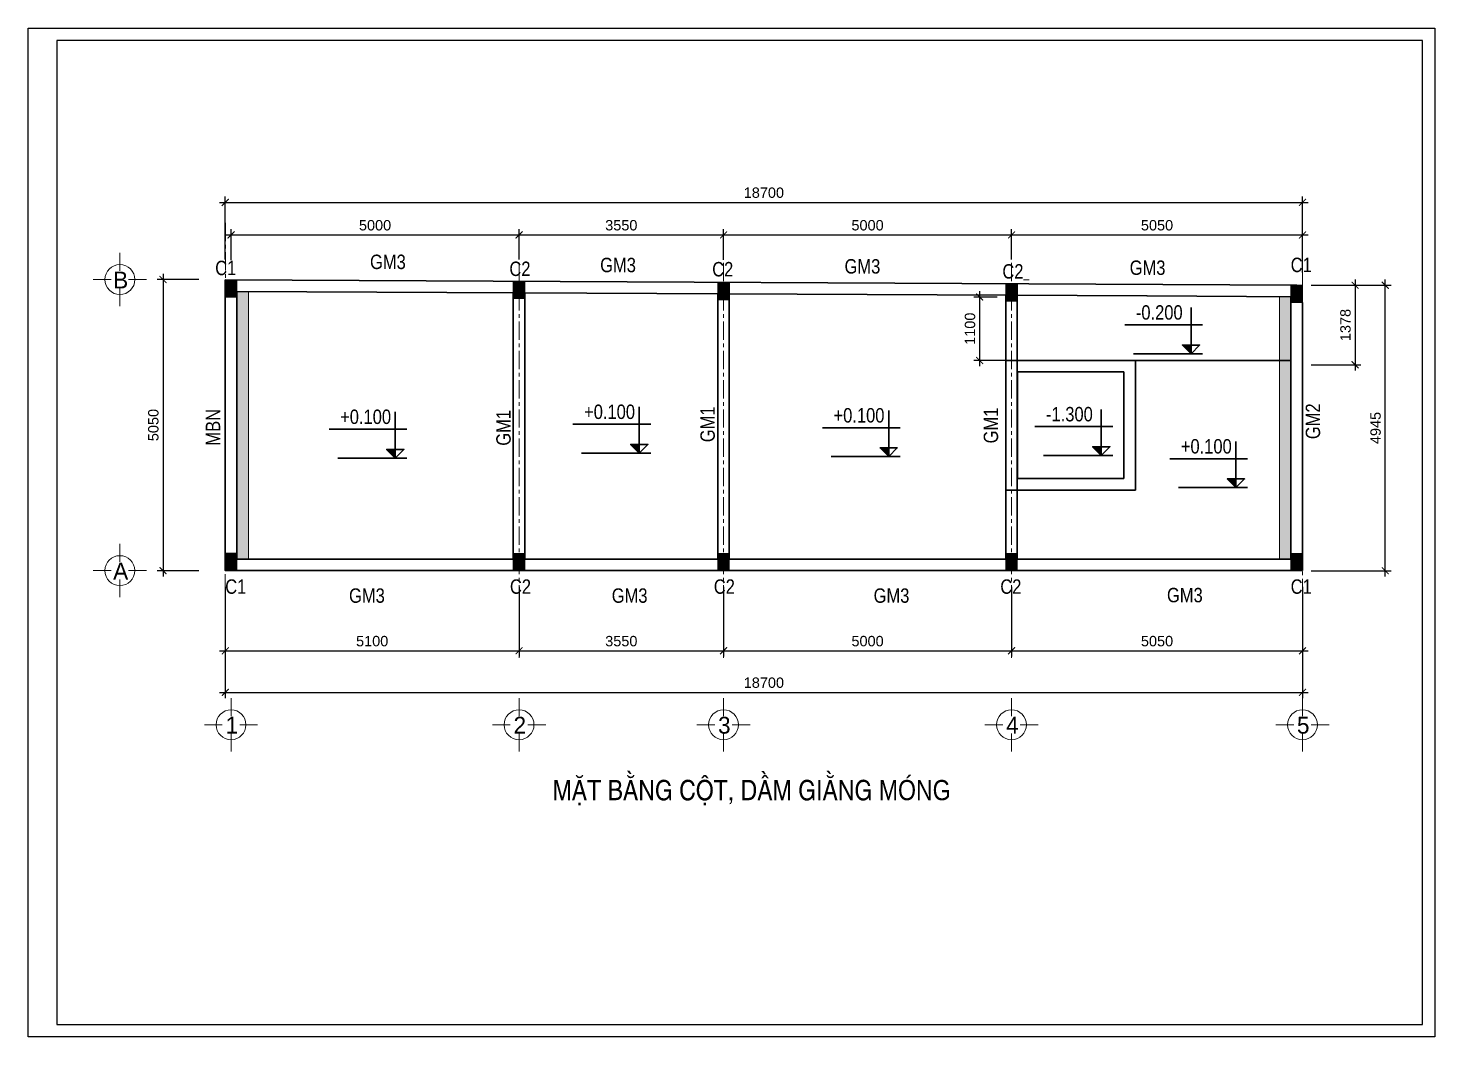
# Model space of a CAD drawing. Header units: millimetres. Extents: x -559287 to -299624, y 2351330 to 2655682.
# Drawn here: x -504040 to -479620, y 2588499 to 2605997 of the extents above; entities that cross this region are included whole.
import ezdxf
from ezdxf.enums import TextEntityAlignment as Align

# ---------------------------------------------------------------- set-up
doc = ezdxf.new("R2010")
doc.units = ezdxf.units.MM
doc.header["$LTSCALE"] = 10
doc.linetypes.add('ACAD_ISO04W100', pattern=[30, 24, -3, 0, -3])
doc.linetypes.add('CENTER', pattern=[50.8, 31.75, -6.35, 6.35, -6.35])
doc.layers.get('0').update_dxf_attribs({"lineweight": 20})
doc.layers.get('Defpoints').update_dxf_attribs({"lineweight": 20})
for name, color, linetype, lineweight in [('BTCT', 7, 'Continuous', 20), ('Dim', 251, 'Continuous', 15), ('net bao', 50, 'Continuous', 5), ('Net manh', 8, 'Continuous', 13), ('Net-thay', 252, 'Continuous', 9), ('Text', 54, 'Continuous', 25), ('Tim', 144, 'CENTER', 9), ('Tuong', 1, 'Continuous', 30)]:
    doc.layers.add(name, color=color, linetype=linetype, lineweight=lineweight)
doc.layers.add('HA', color=8, linetype='Continuous')
doc.layers.add('ththep', color=3, linetype='Continuous')
doc.styles.add('CVN', font='VHELVCN.TTF', dxfattribs={"height": 240})
doc.styles.add('HELVE', font='VHAVAN.TTF', dxfattribs={"height": 800})
doc.styles.add('NGHIA5', font='arial_0.ttf', dxfattribs={"height": 180})
doc.styles.add('STYLE1-S1', font='VHARIALN.TTF')
doc.styles.add('VNGL250', font='VHELVCN.TTF', dxfattribs={"height": 250})
doc.styles.add('VNI-HELVEC250', font='VHELVCN.TTF', dxfattribs={"height": 250})
doc.dimstyles.new('dim100', dxfattribs={"dimscale": 100, "dimtxt": 180, "dimasz": 1.2, "dimexe": 1, "dimexo": 1.5, "dimgap": 0.75, "dimtad": 1, "dimdec": 0, "dimzin": 0, "dimdsep": 46, "dimtxsty": 'NGHIA5', "dimblk1": 'ARCHTICK', "dimblk2": 'ARCHTICK', "dimsah": 1, "dimcen": 0.09, "dimdle": 1, "dimclrd": 256, "dimclre": 256, "dimclrt": 54, "dimadec": 0, "dimazin": 0, "dimtfac": 1, "dimtdec": 0, "dimtofl": 0, "dimtmove": 2, "dimatfit": 3, "dimfxl": 0, "dimtolj": 1, "dimtzin": 0, "dimarcsym": 0})

# ---------------------------------------------------------------- blocks, each defined once
blk = doc.blocks.new('_ARCHTICK')
at = {"color": 0, "linetype": 'ByBlock', "const_width": 0.15}
blk.add_lwpolyline([(-0.5, -0.5), (0.5, 0.5)], dxfattribs=at)
blk = doc.blocks.new('*D8')
at = {"layer": 'Defpoints', "color": 0, "transparency": 16777216}
for p in [(-500618, 2596456), (-495518, 2596456), (-495518, 2595196)]:
    blk.add_point(p, dxfattribs=at)
at = {"layer": 'Dim', "lineweight": -2, "transparency": 16777216}
for p, q in [((-500618, 2596306), (-500618, 2595096)), ((-495518, 2596306), (-495518, 2595096)), ((-500718, 2595196), (-495418, 2595196))]:
    blk.add_line(p, q, dxfattribs=at)
at = {"layer": 'Dim', "lineweight": -2, "transparency": 16777216, "xscale": 120, "yscale": 120, "zscale": 120, "rotation": 180}
blk.add_blockref('_ARCHTICK', (-500618, 2595196), dxfattribs=at)
at = {"layer": 'Dim', "lineweight": -2, "transparency": 16777216, "xscale": 120, "yscale": 120, "zscale": 120}
blk.add_blockref('_ARCHTICK', (-495518, 2595196), dxfattribs=at)
at = {"layer": 'Dim', "color": 54, "transparency": 16777216, "insert": (-498068, 2595363), "char_height": 180, "attachment_point": 5, "style": 'NGHIA5'}
blk.add_mtext('\\A1;5100', dxfattribs=at)
blk = doc.blocks.new('*D9')
at = {"layer": 'Defpoints', "color": 0, "transparency": 16777216}
for p in [(-495518, 2596456), (-491968, 2596456), (-491968, 2595196)]:
    blk.add_point(p, dxfattribs=at)
at = {"layer": 'Dim', "lineweight": -2, "transparency": 16777216}
for p, q in [((-495518, 2596306), (-495518, 2595096)), ((-491968, 2596306), (-491968, 2595096)), ((-495618, 2595196), (-491868, 2595196))]:
    blk.add_line(p, q, dxfattribs=at)
at = {"layer": 'Dim', "lineweight": -2, "transparency": 16777216, "xscale": 120, "yscale": 120, "zscale": 120, "rotation": 180}
blk.add_blockref('_ARCHTICK', (-495518, 2595196), dxfattribs=at)
at = {"layer": 'Dim', "lineweight": -2, "transparency": 16777216, "xscale": 120, "yscale": 120, "zscale": 120}
blk.add_blockref('_ARCHTICK', (-491968, 2595196), dxfattribs=at)
at = {"layer": 'Dim', "color": 54, "transparency": 16777216, "insert": (-493743, 2595363), "char_height": 180, "attachment_point": 5, "style": 'NGHIA5'}
blk.add_mtext('\\A1;3550', dxfattribs=at)
blk = doc.blocks.new('*D10')
at = {"layer": 'Defpoints', "color": 0, "transparency": 16777216}
for p in [(-491968, 2596456), (-486968, 2596456), (-486968, 2595196)]:
    blk.add_point(p, dxfattribs=at)
at = {"layer": 'Dim', "lineweight": -2, "transparency": 16777216}
for p, q in [((-491968, 2596306), (-491968, 2595096)), ((-486968, 2596306), (-486968, 2595096)), ((-492068, 2595196), (-486868, 2595196))]:
    blk.add_line(p, q, dxfattribs=at)
at = {"layer": 'Dim', "lineweight": -2, "transparency": 16777216, "xscale": 120, "yscale": 120, "zscale": 120, "rotation": 180}
blk.add_blockref('_ARCHTICK', (-491968, 2595196), dxfattribs=at)
at = {"layer": 'Dim', "lineweight": -2, "transparency": 16777216, "xscale": 120, "yscale": 120, "zscale": 120}
blk.add_blockref('_ARCHTICK', (-486968, 2595196), dxfattribs=at)
at = {"layer": 'Dim', "color": 54, "transparency": 16777216, "insert": (-489468, 2595363), "char_height": 180, "attachment_point": 5, "style": 'NGHIA5'}
blk.add_mtext('\\A1;5000', dxfattribs=at)
blk = doc.blocks.new('*D11')
at = {"layer": 'Defpoints', "color": 0, "transparency": 16777216}
for p in [(-486968, 2596456), (-481918, 2596456), (-481918, 2595196)]:
    blk.add_point(p, dxfattribs=at)
at = {"layer": 'Dim', "lineweight": -2, "transparency": 16777216}
for p, q in [((-486968, 2596306), (-486968, 2595096)), ((-481918, 2596306), (-481918, 2595096)), ((-487068, 2595196), (-481818, 2595196))]:
    blk.add_line(p, q, dxfattribs=at)
at = {"layer": 'Dim', "lineweight": -2, "transparency": 16777216, "xscale": 120, "yscale": 120, "zscale": 120, "rotation": 180}
blk.add_blockref('_ARCHTICK', (-486968, 2595196), dxfattribs=at)
at = {"layer": 'Dim', "lineweight": -2, "transparency": 16777216, "xscale": 120, "yscale": 120, "zscale": 120}
blk.add_blockref('_ARCHTICK', (-481918, 2595196), dxfattribs=at)
at = {"layer": 'Dim', "color": 54, "transparency": 16777216, "insert": (-484443, 2595363), "char_height": 180, "attachment_point": 5, "style": 'NGHIA5'}
blk.add_mtext('\\A1;5050', dxfattribs=at)
blk = doc.blocks.new('*D12')
at = {"layer": 'Defpoints', "color": 0, "transparency": 16777216}
for p in [(-500618, 2596456), (-481918, 2596456), (-481918, 2594475)]:
    blk.add_point(p, dxfattribs=at)
at = {"layer": 'Dim', "lineweight": -2, "transparency": 16777216}
for p, q in [((-500618, 2596306), (-500618, 2594375)), ((-481918, 2596306), (-481918, 2594375)), ((-500718, 2594475), (-481818, 2594475))]:
    blk.add_line(p, q, dxfattribs=at)
at = {"layer": 'Dim', "lineweight": -2, "transparency": 16777216, "xscale": 120, "yscale": 120, "zscale": 120, "rotation": 180}
blk.add_blockref('_ARCHTICK', (-500618, 2594475), dxfattribs=at)
at = {"layer": 'Dim', "lineweight": -2, "transparency": 16777216, "xscale": 120, "yscale": 120, "zscale": 120}
blk.add_blockref('_ARCHTICK', (-481918, 2594475), dxfattribs=at)
at = {"layer": 'Dim', "color": 54, "transparency": 16777216, "insert": (-491268, 2594642), "char_height": 180, "attachment_point": 5, "style": 'NGHIA5'}
blk.add_mtext('\\A1;18700', dxfattribs=at)
blk = doc.blocks.new('truc ngang-helve')
for points in [[(0, -4.8), (0, 0)], [(-2.33, -7.13), (-7.13, -7.13)], [(2.33, -7.13), (7.13, -7.13)], [(0, -9.45), (0, -14.26)]]:
    blk.add_lwpolyline(points)
blk.add_circle((0, -7.13), 4)
at = {"style": 'HELVE'}
blk.add_attdef('A', text='', height=4.5, dxfattribs=at).set_placement((0.03, -7.01), align=Align.MIDDLE_CENTER)
blk = doc.blocks.new('*D13')
at = {"layer": 'Defpoints', "color": 0, "transparency": 16777216}
for p in [(-500930, 2601637), (-501699, 2596586), (-500930, 2596586)]:
    blk.add_point(p, dxfattribs=at)
at = {"layer": 'Dim', "lineweight": -2, "transparency": 16777216}
for p, q in [((-501080, 2601637), (-501799, 2601637)), ((-501699, 2601737), (-501699, 2596486)), ((-501080, 2596586), (-501799, 2596586))]:
    blk.add_line(p, q, dxfattribs=at)
at = {"layer": 'Dim', "lineweight": -2, "transparency": 16777216, "xscale": 120, "yscale": 120, "zscale": 120}
for p, rotation in [((-501699, 2601637), 90), ((-501699, 2596586), 270)]:
    blk.add_blockref('_ARCHTICK', p, dxfattribs=dict(at, rotation=rotation))
at = {"layer": 'Dim', "color": 54, "transparency": 16777216, "insert": (-501866, 2599112), "char_height": 180, "attachment_point": 5, "rotation": 90, "style": 'NGHIA5'}
blk.add_mtext('\\A1;5050', dxfattribs=at)
blk = doc.blocks.new('*D14')
at = {"layer": 'Defpoints', "color": 0, "transparency": 16777216}
for p in [(-495518, 2602410), (-500518, 2601822, 1), (-495518, 2601836)]:
    blk.add_point(p, dxfattribs=at)
at = {"layer": 'Dim', "lineweight": -2, "transparency": 16777216}
for p, q in [((-500618, 2602410), (-495418, 2602410)), ((-500518, 2601972), (-500518, 2602510)), ((-495518, 2601986), (-495518, 2602510))]:
    blk.add_line(p, q, dxfattribs=at)
at = {"layer": 'Dim', "lineweight": -2, "transparency": 16777216, "xscale": 120, "yscale": 120, "zscale": 120, "rotation": 180}
blk.add_blockref('_ARCHTICK', (-500518, 2602410), dxfattribs=at)
at = {"layer": 'Dim', "lineweight": -2, "transparency": 16777216, "xscale": 120, "yscale": 120, "zscale": 120}
blk.add_blockref('_ARCHTICK', (-495518, 2602410), dxfattribs=at)
at = {"layer": 'Dim', "color": 54, "transparency": 16777216, "insert": (-498018, 2602577), "char_height": 180, "attachment_point": 5, "style": 'NGHIA5'}
blk.add_mtext('\\A1;5000', dxfattribs=at)
blk = doc.blocks.new('*D15')
at = {"layer": 'Defpoints', "color": 0, "transparency": 16777216}
for p in [(-491968, 2602410), (-495518, 2601836), (-491968, 2601830)]:
    blk.add_point(p, dxfattribs=at)
at = {"layer": 'Dim', "lineweight": -2, "transparency": 16777216}
for p, q in [((-495618, 2602410), (-491868, 2602410)), ((-495518, 2601986), (-495518, 2602510)), ((-491968, 2601980), (-491968, 2602510))]:
    blk.add_line(p, q, dxfattribs=at)
at = {"layer": 'Dim', "lineweight": -2, "transparency": 16777216, "xscale": 120, "yscale": 120, "zscale": 120, "rotation": 180}
blk.add_blockref('_ARCHTICK', (-495518, 2602410), dxfattribs=at)
at = {"layer": 'Dim', "lineweight": -2, "transparency": 16777216, "xscale": 120, "yscale": 120, "zscale": 120}
blk.add_blockref('_ARCHTICK', (-491968, 2602410), dxfattribs=at)
at = {"layer": 'Dim', "color": 54, "transparency": 16777216, "insert": (-493743, 2602577), "char_height": 180, "attachment_point": 5, "style": 'NGHIA5'}
blk.add_mtext('\\A1;3550', dxfattribs=at)
blk = doc.blocks.new('*D16')
at = {"layer": 'Defpoints', "color": 0, "transparency": 16777216}
for p in [(-486968, 2602410), (-491968, 2601830), (-486968, 2601836)]:
    blk.add_point(p, dxfattribs=at)
at = {"layer": 'Dim', "lineweight": -2, "transparency": 16777216}
for p, q in [((-492068, 2602410), (-486868, 2602410)), ((-491968, 2601980), (-491968, 2602510)), ((-486968, 2601986), (-486968, 2602510))]:
    blk.add_line(p, q, dxfattribs=at)
at = {"layer": 'Dim', "lineweight": -2, "transparency": 16777216, "xscale": 120, "yscale": 120, "zscale": 120, "rotation": 180}
blk.add_blockref('_ARCHTICK', (-491968, 2602410), dxfattribs=at)
at = {"layer": 'Dim', "lineweight": -2, "transparency": 16777216, "xscale": 120, "yscale": 120, "zscale": 120}
blk.add_blockref('_ARCHTICK', (-486968, 2602410), dxfattribs=at)
at = {"layer": 'Dim', "color": 54, "transparency": 16777216, "insert": (-489468, 2602577), "char_height": 180, "attachment_point": 5, "style": 'NGHIA5'}
blk.add_mtext('\\A1;5000', dxfattribs=at)
blk = doc.blocks.new('*D17')
at = {"layer": 'Defpoints', "color": 0, "transparency": 16777216}
for p in [(-481918, 2602410), (-486968, 2601836), (-481918, 2601608)]:
    blk.add_point(p, dxfattribs=at)
at = {"layer": 'Dim', "lineweight": -2, "transparency": 16777216}
for p, q in [((-487068, 2602410), (-481818, 2602410)), ((-486968, 2601986), (-486968, 2602510)), ((-481918, 2601758), (-481918, 2602510))]:
    blk.add_line(p, q, dxfattribs=at)
at = {"layer": 'Dim', "lineweight": -2, "transparency": 16777216, "xscale": 120, "yscale": 120, "zscale": 120, "rotation": 180}
blk.add_blockref('_ARCHTICK', (-486968, 2602410), dxfattribs=at)
at = {"layer": 'Dim', "lineweight": -2, "transparency": 16777216, "xscale": 120, "yscale": 120, "zscale": 120}
blk.add_blockref('_ARCHTICK', (-481918, 2602410), dxfattribs=at)
at = {"layer": 'Dim', "color": 54, "transparency": 16777216, "insert": (-484443, 2602577), "char_height": 180, "attachment_point": 5, "style": 'NGHIA5'}
blk.add_mtext('\\A1;5050', dxfattribs=at)
blk = doc.blocks.new('*D18')
at = {"layer": 'Defpoints', "color": 0, "transparency": 16777216}
for p in [(-481918, 2602975), (-500618, 2601836), (-481918, 2601671)]:
    blk.add_point(p, dxfattribs=at)
at = {"layer": 'Dim', "lineweight": -2, "transparency": 16777216}
for p, q in [((-500618, 2601986), (-500618, 2603075)), ((-481918, 2601821), (-481918, 2603075)), ((-500718, 2602975), (-481818, 2602975))]:
    blk.add_line(p, q, dxfattribs=at)
at = {"layer": 'Dim', "lineweight": -2, "transparency": 16777216, "xscale": 120, "yscale": 120, "zscale": 120, "rotation": 180}
blk.add_blockref('_ARCHTICK', (-500618, 2602975), dxfattribs=at)
at = {"layer": 'Dim', "lineweight": -2, "transparency": 16777216, "xscale": 120, "yscale": 120, "zscale": 120}
blk.add_blockref('_ARCHTICK', (-481918, 2602975), dxfattribs=at)
at = {"layer": 'Dim', "color": 54, "transparency": 16777216, "insert": (-491268, 2603142), "char_height": 180, "attachment_point": 5, "style": 'NGHIA5'}
blk.add_mtext('\\A1;18700', dxfattribs=at)
blk = doc.blocks.new('*D19')
at = {"layer": 'Defpoints', "color": 0, "transparency": 16777216}
for p in [(-481918, 2601537), (-481918, 2600158), (-481004, 2600158)]:
    blk.add_point(p, dxfattribs=at)
at = {"layer": 'Dim', "lineweight": -2, "transparency": 16777216}
for p, q in [((-481004, 2601637), (-481004, 2600058)), ((-481768, 2601537), (-480904, 2601537)), ((-481768, 2600158), (-480904, 2600158))]:
    blk.add_line(p, q, dxfattribs=at)
at = {"layer": 'Dim', "lineweight": -2, "transparency": 16777216, "xscale": 120, "yscale": 120, "zscale": 120}
for p, rotation in [((-481004, 2601537), 90), ((-481004, 2600158), 270)]:
    blk.add_blockref('_ARCHTICK', p, dxfattribs=dict(at, rotation=rotation))
at = {"layer": 'Dim', "color": 54, "transparency": 16777216, "insert": (-481171, 2600847), "char_height": 180, "attachment_point": 5, "rotation": 90, "style": 'NGHIA5'}
blk.add_mtext('\\A1;1378', dxfattribs=at)
blk = doc.blocks.new('*D20')
at = {"layer": 'Defpoints', "color": 0, "transparency": 16777216}
for p in [(-481919, 2601537), (-480481, 2601537), (-481919, 2596586)]:
    blk.add_point(p, dxfattribs=at)
at = {"layer": 'Dim', "lineweight": -2, "transparency": 16777216}
for p, q in [((-480481, 2596486), (-480481, 2601637)), ((-481769, 2601537), (-480381, 2601537)), ((-481769, 2596586), (-480381, 2596586))]:
    blk.add_line(p, q, dxfattribs=at)
at = {"layer": 'Dim', "lineweight": -2, "transparency": 16777216, "xscale": 120, "yscale": 120, "zscale": 120}
for p, rotation in [((-480481, 2601537), 90), ((-480481, 2596586), 270)]:
    blk.add_blockref('_ARCHTICK', p, dxfattribs=dict(at, rotation=rotation))
at = {"layer": 'Dim', "color": 54, "transparency": 16777216, "insert": (-480648, 2599061), "char_height": 180, "attachment_point": 5, "rotation": 90, "style": 'NGHIA5'}
blk.add_mtext('\\A1;4945', dxfattribs=at)
blk = doc.blocks.new('COTE')
blk.add_hatch(color=256).paths.add_polyline_path([(150, 150), (0, 150), (0, 0)])
for points in [[(0, 0), (150, 150), (-150, 150), (0, 0), (0, 800)], [(-200, 500), (1150, 500)], [(-200, 0), (1000, 0)]]:
    blk.add_lwpolyline(points)
at = {"layer": 'Text', "style": 'VNGL250'}
blk.add_attdef('COT', (114, 592), '', height=250, dxfattribs=at)
blk = doc.blocks.new('*D889')
at = {"layer": 'Defpoints', "color": 0, "transparency": 16777216}
for p in [(-487068, 2601333), (-487522, 2600233), (-486868, 2600233)]:
    blk.add_point(p, dxfattribs=at)
at = {"layer": 'Dim', "lineweight": -2, "transparency": 16777216}
for p, q in [((-487218, 2601333), (-487622, 2601333)), ((-487522, 2601433), (-487522, 2600133)), ((-487018, 2600233), (-487622, 2600233))]:
    blk.add_line(p, q, dxfattribs=at)
at = {"layer": 'Dim', "lineweight": -2, "transparency": 16777216, "xscale": 120, "yscale": 120, "zscale": 120}
for p, rotation in [((-487522, 2601333), 90), ((-487522, 2600233), 270)]:
    blk.add_blockref('_ARCHTICK', p, dxfattribs=dict(at, rotation=rotation))
at = {"layer": 'Dim', "color": 54, "transparency": 16777216, "insert": (-487689, 2600783), "char_height": 180, "attachment_point": 5, "rotation": 90, "style": 'NGHIA5'}
blk.add_mtext('\\A1;1100', dxfattribs=at)

msp = doc.modelspace()

# ---------------------------------------------------------------- hatches: boundary and pattern name
at = {"layer": 'HA'}
h = msp.add_hatch(dxfattribs=at)
h.set_pattern_fill('GRAVEL', color=256, scale=12, style=0)
h.set_pattern_definition([(228.0128, (-481678.054, 2354875.95), (-2438.402072, -2743.2033707), [41.00652, -4059.66]), (184.9697, (-481705.486, 2354845.47), (3657.60591674, 304.79784905), [70.3686, -6966.48]), (132.5104, (-481775.59, 2354839.374), (3047.9977822, -3352.8032751), [49.61784, -4912.164]), (267.2737, (-481894.462, 2354763.174), (304.7986765, 6095.9980384), [64.0806, -6343.968]), (292.8337, (-481897.51, 2354699.166), (-1524.0043267, 3657.6020796), [62.83608, -6220.776]), (357.2737, (-481873.126, 2354641.254), (-6095.9980384, 304.7986765), [64.0806, -6343.968]), (37.6942, (-481809.118, 2354638.206), (-3962.40250335, -3047.99728284), [84.74328, -8389.572]), (72.2553, (-481742.062, 2354690.022), (2133.60426786, 6705.6019447), [80.0064, -7920.636]), (121.4296, (-481717.678, 2354766.222), (-2438.4006282, 3962.3953392), [64.29756, -6365.46]), (175.2364, (-481751.206, 2354821.086), (3352.7973664, -304.7971395), [73.40556, -3596.868]), (222.3974, (-481824.358, 2354827.182), (-3657.60011007, -3352.79563808), [94.92936, -9398.016]), (138.8141, (-481592.71, 2354760.126), (-2133.598641, 1828.797187), [32.4006, -3207.672]), (171.4692, (-481617.094, 2354781.462), (3962.3939515, -609.601536), [61.64184, -6102.552]), (225, (-481678.05, 2354790.6), (-5e-14, -304.7998), [43.10508, -387.9468]), (203.1986, (-481699.39, 2354827.182), (1524.005139, 609.602673), [23.21292, -2298.072]), (291.8014, (-481720.726, 2354818.04), (-304.800214, 914.400589), [32.82792, -1608.576]), (30.9638, (-481708.534, 2354787.56), (914.399035, 609.600475), [53.3184, -1723.956]), (161.5651, (-481662.81, 2354814.99), (609.60028, -304.799547), [38.55444, -925.308]), (16.3895, (-481897.51, 2354818.038), (3048.0016817, 914.398098), [54.01056, -5347.056]), (70.3462, (-481845.694, 2354833.278), (-1219.1966026, -3352.7952586), [45.31188, -4485.864]), (293.1986, (-481662.814, 2354875.95), (-609.602673, 1524.005139), [46.4256, -2274.864]), (343.6105, (-481644.526, 2354833.278), (-3048.0016817, 914.398098), [54.01056, -5347.056]), (339.444, (-481897.51, 2354629.062), (-1524.0018917, 609.5992603), [52.0842, -2552.124]), (294.7751, (-481848.742, 2354610.774), (-1523.9964484, 3352.7984431), [43.64064, -4320.432]), (66.8014, (-481659.766, 2354571.15), (609.602673, 1524.005139), [46.4256, -2274.864]), (17.354, (-481641.478, 2354613.822), (-3962.4002138, -1219.1981611), [51.09396, -5058.288]), (69.444, (-481809.118, 2354571.15), (-609.5992603, -1524.0018917), [26.04216, -2578.176]), (101.3099, (-481678.054, 2354571.15), (-304.798496, 1219.196095), [15.5418, -1538.64]), (165.9638, (-481681.1, 2354586.39), (914.400643, -304.799472), [62.83608, -1193.886]), (186.009, (-481742.062, 2354601.63), (3047.9955053, 304.7992882), [58.23204, -5764.968]), (303.6901, (-481708.53, 2354760.13), (-304.800105, 609.599412), [43.95888, -1055.0136]), (353.1572, (-481684.15, 2354723.55), (5181.6021428, -609.6027302), [76.74684, -7597.92]), (60.9454, (-481607.95, 2354714.406), (-1219.197164, -2133.5949133), [31.38096, -3106.728]), (90, (-481592.7, 2354741.84), (-304.8, 304.8), [18.288, -286.512]), (120.2564, (-481748.158, 2354610.774), (1219.197416, -2133.5989239), [42.34404, -4192.068]), (48.0128, (-481769.494, 2354647.35), (2438.402072, 2743.2033707), [82.01316, -4018.656]), (0, (-481714.63, 2354708.3), (304.8, 304.8), [79.248, -225.552]), (325.3048, (-481635.382, 2354708.31), (-3047.9947189, 2133.6002029), [48.1932, -4771.116]), (254.0546, (-481595.758, 2354680.88), (-304.8007776, -1219.2029044), [44.37948, -2174.604]), (207.646, (-481607.95, 2354638.206), (-5791.1979659, -3048.001917), [72.2574, -7153.5]), (175.4261, (-481671.958, 2354604.678), (-3962.40091257, 304.79852535), [76.44348, -7567.896]), (175.4261, (-481671.958, 2354604.678), (-3962.40091257, 304.79852535), [76.44348, -7567.896])])
h.paths.add_polyline_path([(-500216.3, 2601429.1), (-500417.3, 2601430.1), (-500417.3, 2596786.4), (-500217.3, 2596786.4)])
h.paths.add_polyline_path([(-482318.4, 2598189.7), (-482318.5, 2596786.4), (-482118.5, 2596786.4), (-482118.4, 2598189.7), (-482118.2, 2599989.5), (-482118.1, 2601336.6), (-482118.1, 2601337.1), (-482317, 2601338.2), (-482318.2, 2599989.5)])

# ---------------------------------------------------------------- linework, layer by layer
at = {"color": 251, "linetype": 'ACAD_ISO04W100', "ltscale": 20}
msp.add_line((-481918.1, 2602532.5), (-481918.1, 2600686.4), dxfattribs=at)
msp.add_line((-486761.9, 2601631.2), (-486661.9, 2601631.2))
at = {"layer": 'BTCT'}
for points in [[(-495417.7, 2601605.2), (-495417.7, 2601305.2), (-495617.7, 2601305.2), (-495617.7, 2601605.2)], [(-491867.3, 2601585.8), (-491867.3, 2601285.8), (-492067.3, 2601285.8), (-492067.3, 2601585.8)], [(-486867.7, 2601558.4), (-486867.7, 2601258.4), (-487067.7, 2601258.4), (-487067.7, 2601558.4)], [(-482118.1, 2601236.6), (-482118.1, 2601536.6), (-481918.1, 2601536.6), (-481918.1, 2601236.6)], [(-495618.4, 2596586.4), (-495618.4, 2596886.4), (-495418.4, 2596886.4), (-495418.4, 2596586.4)], [(-492068.4, 2596586.4), (-492068.4, 2596886.4), (-491868.4, 2596886.4), (-491868.4, 2596586.4)], [(-487068.4, 2596586.4), (-487068.4, 2596886.4), (-486868.4, 2596886.4), (-486868.4, 2596586.4)], [(-481918.4, 2596886.4), (-481918.4, 2596586.4), (-482118.4, 2596586.4), (-482118.4, 2596886.4)]]:
    msp.add_lwpolyline(points, close=True, dxfattribs=at)
for points in [[(-500617.3, 2601631.2), (-500417.3, 2601631.2), (-500617.3, 2601331.2), (-500417.3, 2601331.2)], [(-495617.7, 2601605.2), (-495417.7, 2601605.2), (-495617.7, 2601305.2), (-495417.7, 2601305.2)], [(-492067.3, 2601585.8), (-491867.3, 2601585.8), (-492067.3, 2601285.8), (-491867.3, 2601285.8)], [(-487067.7, 2601558.4), (-486867.7, 2601558.4), (-487067.7, 2601258.4), (-486867.7, 2601258.4)], [(-481918.1, 2601236.6), (-482118.1, 2601236.6), (-481918.1, 2601536.6), (-482118.1, 2601536.6)], [(-500417.3, 2596586), (-500617.3, 2596586), (-500417.3, 2596886), (-500617.3, 2596886)], [(-495418.4, 2596586.4), (-495618.4, 2596586.4), (-495418.4, 2596886.4), (-495618.4, 2596886.4)], [(-491868.4, 2596586.4), (-492068.4, 2596586.4), (-491868.4, 2596886.4), (-492068.4, 2596886.4)], [(-486868.4, 2596586.4), (-487068.4, 2596586.4), (-486868.4, 2596886.4), (-487068.4, 2596886.4)], [(-482118.4, 2596886.4), (-481918.4, 2596886.4), (-482118.4, 2596586.4), (-481918.4, 2596586.4)]]:
    msp.add_solid(points, dxfattribs=at)
at = {"layer": 'net bao'}
for points in [[(-500417.3, 2601631.2), (-500417.3, 2601331.2), (-500617.3, 2601331.2), (-500617.3, 2601631.2)], [(-500617.3, 2596586), (-500617.3, 2596886), (-500417.3, 2596886), (-500417.3, 2596586)]]:
    msp.add_lwpolyline(points, close=True, dxfattribs=at)
at = {"layer": 'Net manh'}
for p, q in [((-500217.3, 2596786.4), (-500216.3, 2601429.1)), ((-482318.2, 2599989.5), (-482317, 2601338.2)), ((-482318.4, 2598189.7), (-482318.2, 2599989.5)), ((-482318.5, 2596786.4), (-482318.4, 2598189.7))]:
    msp.add_line(p, q, dxfattribs=at)
at = {"layer": 'ththep'}
for points in [[(-504040.4, 2605997.1), (-479619.7, 2605997.1), (-479619.7, 2588499.3), (-504040.4, 2588499.3)], [(-503543.2, 2588714.9), (-479835.3, 2588714.9), (-479835.3, 2605781.5), (-503543.2, 2605781.5)]]:
    msp.add_lwpolyline(points, close=True, dxfattribs=at)
at = {"layer": 'Tim'}
for p, q in [((-500616.8, 2602619.6), (-500617.8, 2595071.5)), ((-495518.4, 2602432.5), (-495518.4, 2595071.9)), ((-491968.4, 2602432.5), (-491968.4, 2595071.9)), ((-486968.4, 2602432.5), (-486968.4, 2595071.9)), ((-481918.4, 2598986.3), (-481918.4, 2595071.9))]:
    msp.add_line(p, q, dxfattribs=at)
at = {"layer": 'Tuong'}
for p, q in [((-500617.3, 2601631.2), (-482018.1, 2601536.6)), ((-500617.3, 2596586.4), (-500617.3, 2601631.2)), ((-500417.3, 2601430.1), (-484613.8, 2601351.7)), ((-500417.3, 2596786.4), (-500417.3, 2601430.1)), ((-495618.4, 2601405.7), (-495618.4, 2596786.4)), ((-495418.4, 2601404.6), (-495418.4, 2596786.4)), ((-492068.4, 2601386.3), (-492068.4, 2596786.4)), ((-491868.4, 2601385.2), (-491868.4, 2596786.4)), ((-487068.4, 2601359), (-487068.4, 2596786.4)), ((-486868.4, 2601357.9), (-486868.4, 2600236.7)), ((-484618.4, 2601350.9), (-482019.2, 2601336.6)), ((-482118.2, 2599989.5), (-482118.1, 2601336.6)), ((-481918.1, 2601236.6), (-481918.5, 2596586.4)), ((-487067.7, 2600232.5), (-484817.7, 2600232.4)), ((-487067.7, 2600232.5), (-487067.7, 2597982.5)), ((-486868.4, 2600236.7), (-486868.4, 2598186.7)), ((-482118.2, 2600232.5), (-486868.4, 2600232.5)), ((-484817.7, 2600232.5), (-484817.7, 2597982.5)), ((-486867.7, 2600032.5), (-486867.7, 2598182.5)), ((-486867.7, 2600032.5), (-485017.7, 2600032.5)), ((-485017.7, 2600032.5), (-485017.7, 2598182.5)), ((-482118.4, 2598189.7), (-482118.2, 2599989.5)), ((-486868.4, 2598186.7), (-486868.4, 2596786.4)), ((-486867.7, 2598182.5), (-485017.7, 2598182.5)), ((-482118.5, 2596786.4), (-482118.4, 2598189.7)), ((-487067.7, 2597982.5), (-484817.7, 2597982.5)), ((-500617.3, 2596886), (-500417.3, 2596886)), ((-484818.4, 2596786.4), (-500417.3, 2596786.4)), ((-482118.5, 2596786.4), (-484818.4, 2596786.4)), ((-481918.5, 2596586.4), (-500617.3, 2596586.4))]:
    msp.add_line(p, q, dxfattribs=at)

# ---------------------------------------------------------------- block references
at = {"layer": 'Net-thay'}
ref = msp.add_blockref('truc ngang-helve', (-502447.1, 2601173.5), dxfattribs=dict(at, xscale=-64.86479999998119, yscale=64.8648000000976, zscale=64.8648, rotation=180))
ref.add_attrib('A', 'b', dxfattribs={"layer": '0', "height": 291.9, "style": 'HELVE'}).set_placement((-502433.4, 2601628), align=Align.MIDDLE_CENTER)
ref = msp.add_blockref('truc ngang-helve', (-502447.5, 2596124.1), dxfattribs=dict(at, xscale=-64.86479999998119, yscale=64.8648000000976, zscale=64.8648, rotation=180))
ref.add_attrib('A', 'a', dxfattribs={"layer": '0', "height": 291.9, "style": 'HELVE'}).set_placement((-502433.8, 2596578.6), align=Align.MIDDLE_CENTER)
ref = msp.add_blockref('truc ngang-helve', (-500518.3, 2593450.8), dxfattribs=dict(at, xscale=-64.86479999998119, yscale=64.8648000000976, zscale=64.8648, rotation=180))
ref.add_attrib('A', '1', dxfattribs={"layer": '0', "height": 291.9, "style": 'HELVE'}).set_placement((-500504.6, 2593905.3), align=Align.MIDDLE_CENTER)
ref = msp.add_blockref('truc ngang-helve', (-495518.4, 2593450.8), dxfattribs=dict(at, xscale=-64.86479999998119, yscale=64.8648000000976, zscale=64.8648, rotation=180))
ref.add_attrib('A', '2', dxfattribs={"layer": '0', "height": 291.9, "style": 'HELVE'}).set_placement((-495504.7, 2593905.3), align=Align.MIDDLE_CENTER)
ref = msp.add_blockref('truc ngang-helve', (-491968.4, 2593450.8), dxfattribs=dict(at, xscale=-64.86479999998119, yscale=64.8648000000976, zscale=64.8648, rotation=180))
ref.add_attrib('A', '3', dxfattribs={"layer": '0', "height": 291.9, "style": 'HELVE'}).set_placement((-491954.7, 2593905.3), align=Align.MIDDLE_CENTER)
ref = msp.add_blockref('truc ngang-helve', (-486968.4, 2593450.8), dxfattribs=dict(at, xscale=-64.86479999998119, yscale=64.8648000000976, zscale=64.8648, rotation=180))
ref.add_attrib('A', '4', dxfattribs={"layer": '0', "height": 291.9, "style": 'HELVE'}).set_placement((-486954.7, 2593905.3), align=Align.MIDDLE_CENTER)
ref = msp.add_blockref('truc ngang-helve', (-481918.4, 2593450.8), dxfattribs=dict(at, xscale=-64.86479999998119, yscale=64.8648000000976, zscale=64.8648, rotation=180))
ref.add_attrib('A', '5', dxfattribs={"layer": '0', "height": 291.9, "style": 'HELVE'}).set_placement((-481904.7, 2593905.3), align=Align.MIDDLE_CENTER)
at = {"layer": 'Tuong'}
ref = msp.add_blockref('COTE', (-483852.9, 2600349.4), dxfattribs=dict(at, xscale=-1))
ref.add_attrib('COT', '-0.200', (-484810.2, 2600940.9), dxfattribs={"layer": 'Text', "height": 250, "style": 'VNI-HELVEC250'})
ref = msp.add_blockref('COTE', (-497666.8, 2598539.3), dxfattribs=dict(at, xscale=-1))
ref.add_attrib('COT', '+0.100', (-498624.1, 2599130.8), dxfattribs={"layer": 'Text', "height": 250, "style": 'VNI-HELVEC250'})
ref = msp.add_blockref('COTE', (-493432, 2598626), dxfattribs=dict(at, xscale=-1))
ref.add_attrib('COT', '+0.100', (-494389.3, 2599217.5), dxfattribs={"layer": 'Text', "height": 250, "style": 'VNI-HELVEC250'})
ref = msp.add_blockref('COTE', (-489101.6, 2598564.5), dxfattribs=dict(at, xscale=-1))
ref.add_attrib('COT', '+0.100', (-490059, 2599156), dxfattribs={"layer": 'Text', "height": 250, "style": 'VNI-HELVEC250'})
ref = msp.add_blockref('COTE', (-485412.2, 2598584.7), dxfattribs=dict(at, xscale=-1))
ref.add_attrib('COT', '-1.300', (-486369.6, 2599176.2), dxfattribs={"layer": 'Text', "height": 250, "style": 'VNI-HELVEC250'})
ref = msp.add_blockref('COTE', (-483072.6, 2598026.7), dxfattribs=dict(at, xscale=-1))
ref.add_attrib('COT', '+0.100', (-484029.9, 2598618.2), dxfattribs={"layer": 'Text', "height": 250, "style": 'VNI-HELVEC250'})

# ---------------------------------------------------------------- texts
at = {"layer": 'Text'}
for s, height, style, p in [('GM3', 250, 'CVN', (-498105.3, 2601818.1)), ('C1', 250, 'CVN', (-500792.9, 2601712.3)), ('C2', 250, 'CVN', (-495685.7, 2601697.7)), ('GM3', 250, 'CVN', (-494110, 2601763.5)), ('C2', 250, 'CVN', (-492164.9, 2601690.7)), ('GM3', 250, 'CVN', (-489867.6, 2601740.1)), ('C2', 250, 'CVN', (-487127.6, 2601653.2)), ('GM3', 250, 'CVN', (-484917.7, 2601716.7)), ('C1', 250, 'CVN', (-482122.8, 2601765.3)), ('C1', 250, 'CVN', (-500619, 2596184.9)), ('C2', 250, 'CVN', (-495676.4, 2596184.9)), ('C2', 250, 'CVN', (-492137.5, 2596184.9)), ('C2', 250, 'CVN', (-487163.7, 2596184.9)), ('C1', 250, 'CVN', (-482122.8, 2596184.9)), ('GM3', 250, 'CVN', (-498469.6, 2596028.6)), ('GM3', 250, 'CVN', (-493909, 2596028.6)), ('GM3', 250, 'CVN', (-489362.8, 2596028.6)), ('GM3', 250, 'CVN', (-484270.3, 2596037.7)), ('mÆt b»ng cét, dÇm gi»ng mãng', 350, 'STYLE1-S1', (-494936.2, 2592604.7))]:
    msp.add_text(s, height=height, dxfattribs=dict(at, style=style)).set_placement(p)
at = {"layer": 'Text', "style": 'CVN'}
for s, p in [('MBN', (-500706.5, 2598755.7)), ('GM1', (-495663.2, 2598753.4)), ('GM1', (-492120, 2598814.1)), ('GM1', (-487201.5, 2598794.3)), ('GM2', (-481611.8, 2598867.4))]:
    msp.add_text(s, height=250, rotation=90, dxfattribs=at).set_placement(p)

# ---------------------------------------------------------------- dimensions: what is measured, and where the dimension line sits
at = {"layer": 'Dim'}
for base, p1, p2, picture, middle in [((-481918.1, 2602974.8), (-500618.3, 2601835.9), (-481918.1, 2601671.2), '*D18', (-491268.2, 2603141.7)), ((-495518.4, 2602410.4), (-500518.3, 2601821.8, 1), (-495518.4, 2601835.9), '*D14', (-498018.3, 2602577.3)), ((-491968.4, 2602410.4), (-495518.4, 2601835.9), (-491968.4, 2601829.7), '*D15', (-493743.4, 2602577.4)), ((-486968.4, 2602410.4), (-491968.4, 2601829.7), (-486968.4, 2601835.9), '*D16', (-489468.4, 2602577.3)), ((-481918.1, 2602410.4), (-486968.4, 2601835.9), (-481918.1, 2601607.9), '*D17', (-484443.2, 2602577.3)), ((-495518.4, 2595196), (-500618.1, 2596456.2), (-495518.4, 2596456.2), '*D8', (-498068.2, 2595362.9)), ((-481918.4, 2594475.5), (-500618.1, 2596456.2), (-481918.4, 2596456.2), '*D12', (-491268.2, 2594642.4)), ((-491968.4, 2595196), (-495518.4, 2596456.2), (-491968.4, 2596456.2), '*D9', (-493743.4, 2595363)), ((-486968.4, 2595196), (-491968.4, 2596456.2), (-486968.4, 2596456.2), '*D10', (-489468.4, 2595362.9)), ((-481918.4, 2595196), (-486968.4, 2596456.2), (-481918.4, 2596456.2), '*D11', (-484443.4, 2595362.9))]:
    dim = msp.add_linear_dim(base=base, p1=p1, p2=p2, dimstyle='dim100', dxfattribs=at)
    dim.commit()
    dim.dimension.update_dxf_attribs({"geometry": picture, "text_midpoint": middle})
for base, p1, p2, angle, picture, middle in [((-501699.3, 2596586.4), (-500930.2, 2601636.8), (-500930.2, 2596586.4), 90, '*D13', (-501866.3, 2599111.6)), ((-481004.1, 2600158.2), (-481918.1, 2601536.6), (-481918.2, 2600158.2), 270, '*D19', (-481171.1, 2600847.4)), ((-487522, 2600232.5), (-487067.7, 2601332.9), (-486868.4, 2600232.5), 90, '*D889', (-487688.9, 2600782.7))]:
    dim = msp.add_linear_dim(base=base, p1=p1, p2=p2, angle=angle, dimstyle='dim100', dxfattribs=at)
    dim.commit()
    dim.dimension.update_dxf_attribs({"geometry": picture, "text_midpoint": middle})
dim = msp.add_linear_dim(base=(-480481, 2601536.6), p1=(-481918.5, 2596586.4), p2=(-481918.5, 2601536.6), angle=90, text='4945', dimstyle='dim100', dxfattribs=at)
dim.commit()
dim.dimension.update_dxf_attribs({"geometry": '*D20', "text_midpoint": (-480647.9, 2599061.5)})

doc.saveas('drawing.dxf')
